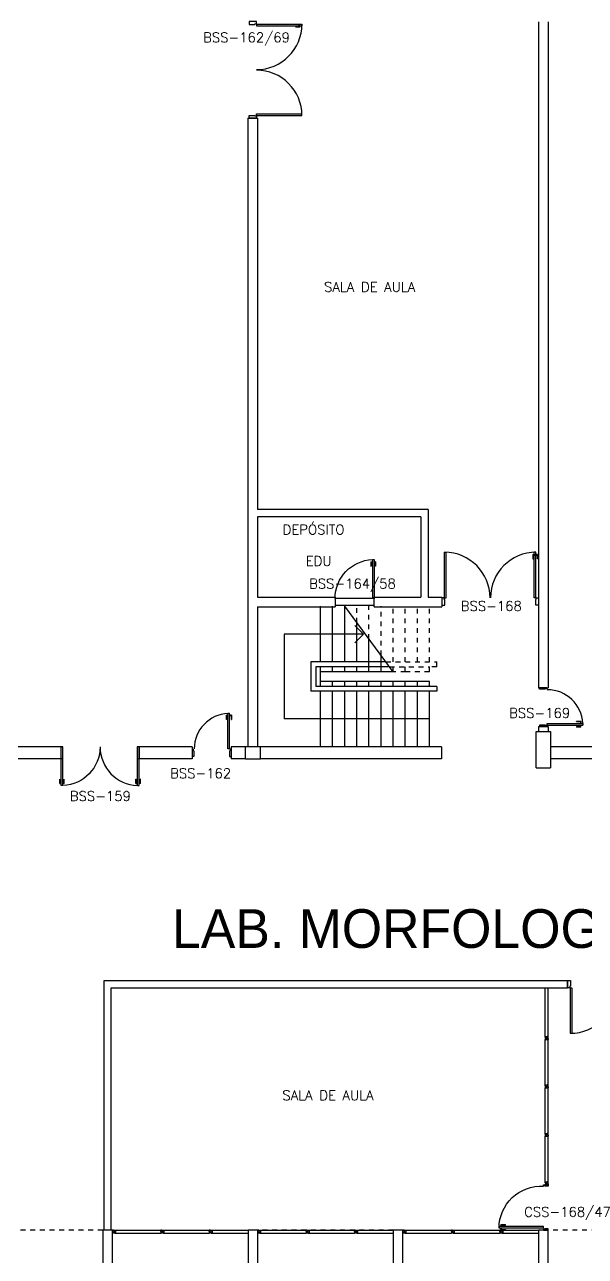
# Model space of a CAD drawing. Extents: x -248 to -11, y 347 to 447.
# Drawn here: x -76.88 to -65.3, y 406.54 to 431.97 of the extents above; entities that cross this region are included whole.
import ezdxf
from ezdxf.enums import TextEntityAlignment as Align

# ---------------------------------------------------------------- set-up
doc = ezdxf.new("R2010")
doc.units = 0
doc.header["$LTSCALE"] = 0.02
doc.header["$MEASUREMENT"] = 0
doc.linetypes.add('HIDDEN2', pattern=[0.1875, 0.125, -0.0625])
doc.layers.get('0').update_dxf_attribs({"linetype": 'CONTINUOUS'})
for name, color, linetype in [('ALV', 2, 'CONTINUOUS'), ('DIV', 2, 'CONTINUOUS'), ('ESC', 1, 'CONTINUOUS'), ('ESQ', 1, 'CONTINUOUS'), ('ESTR', 3, 'CONTINUOUS'), ('MARCO', 2, 'CONTINUOUS'), ('MAÇANETA', 1, 'CONTINUOUS'), ('PORTA', 2, 'CONTINUOUS'), ('PROJ', 1, 'HIDDEN2'), ('SOLEIRA', 1, 'CONTINUOUS'), ('TEXT_CENTRO_CUSTO', 1, 'CONTINUOUS'), ('TEXTO', 2, 'CONTINUOUS'), ('TEXTO-ENDEREÇO', 2, 'CONTINUOUS'), ('USO', 2, 'CONTINUOUS')]:
    doc.layers.add(name, color=color, linetype=linetype)
doc.styles.add('UNB-100', font='simplex.shx', dxfattribs={"height": 0.2})
doc.styles.add('UNB-100-1', font='simplex.shx', dxfattribs={"height": 0.2})

# ---------------------------------------------------------------- blocks, each defined once
blk = doc.blocks.new('PILAR-SSS')
blk.add_lwpolyline([(0.003, -26.452), (0.003, -27.952), (0.203, -27.952), (0.203, -26.452)], close=True)
blk = doc.blocks.new('DOOR-80-SSS')
at = {"layer": 'MAÇANETA'}
for p, q in [((-0.08, -0.755), (-0.08, -0.665)), ((-0.08, -0.665), (-0.075, -0.665)), ((-0.08, -0.755), (-0.053, -0.755)), ((-0.075, -0.755), (-0.075, -0.665)), ((-0.075, -0.735), (-0.053, -0.735)), ((-0.053, -0.728), (-0.05, -0.728)), ((-0.053, -0.763), (-0.053, -0.728)), ((-0.053, -0.763), (-0.05, -0.763)), ((-0.012, -0.728), (-0.015, -0.728)), ((-0.012, -0.763), (-0.015, -0.763)), ((-0.012, -0.763), (-0.012, -0.728)), ((0.01, -0.735), (-0.012, -0.735)), ((0.015, -0.755), (-0.012, -0.755)), ((0.01, -0.755), (0.01, -0.665)), ((0.015, -0.665), (0.01, -0.665)), ((0.015, -0.755), (0.015, -0.665))]:
    blk.add_line(p, q, dxfattribs=at)
at = {"layer": 'PORTA'}
for p, q in [((-0.05, -0.8), (-0.05, 0)), ((-0.015, 0), (-0.05, 0)), ((-0.015, -0.8), (-0.015, 0)), ((-0.05, -0.8), (-0.015, -0.8))]:
    blk.add_line(p, q, dxfattribs=at)
at = {"layer": 'PORTA', "color": 1}
blk.add_arc((-0.02, 0), 0.8, 180, 267.8509, dxfattribs=at)
blk = doc.blocks.new('ESCB-SSS')
at = {"layer": 'ESC'}
for p, q in [((1.3, 1.752), (1.3, 2.902)), ((1.55, 1.752), (1.55, 2.902)), ((2.8, 1.552), (1.8, 2.902)), ((1.8, 1.752), (1.8, 2.902)), ((2.05, 1.752), (2.05, 2.565)), ((0.55, 2.327), (0.55, 0.575)), ((2.187, 2.327), (0.55, 2.327)), ((2.187, 2.327), (2.011, 2.504)), ((2.187, 2.327), (2.011, 2.15)), ((2.3, 1.552), (2.3, 2.227)), ((2.55, 1.552), (2.55, 1.89)), ((2.652, 1.752), (1.102, 1.752)), ((1.102, 1.752), (1.102, 1.149)), ((2.726, 1.652), (1.202, 1.652)), ((1.202, 1.652), (1.202, 1.249)), ((1.3, 1.249), (1.3, 1.652)), ((2.059, 1.552), (1.3, 1.552)), ((1.55, 1.552), (1.55, 1.652)), ((1.8, 1.552), (1.8, 1.652)), ((2.05, 1.552), (2.05, 1.652)), ((2.8, 1.552), (2.059, 1.552)), ((2.8, 1.552), (2.8, 1.652)), ((3.55, 1.349), (1.3, 1.349)), ((1.55, 1.249), (1.55, 1.349)), ((1.8, 1.249), (1.8, 1.349)), ((2.05, 1.249), (2.05, 1.349)), ((2.3, 1.249), (2.3, 1.349)), ((3.702, 1.149), (1.102, 1.149)), ((3.702, 1.249), (1.202, 1.249)), ((1.3, 0.002), (1.3, 1.149)), ((1.55, 0.002), (1.55, 1.149)), ((1.8, 0.002), (1.8, 1.149)), ((2.05, 0.002), (2.05, 1.149)), ((2.3, 0.002), (2.3, 1.149)), ((2.55, 0.002), (2.55, 1.149)), ((2.8, 0.002), (2.8, 1.149)), ((3.05, 0.002), (3.05, 1.149)), ((3.3, 0.002), (3.3, 1.149)), ((3.55, 0.002), (3.55, 1.149)), ((3.55, 0.575), (0.55, 0.575))]:
    blk.add_line(p, q, dxfattribs=at)
at = {"layer": 'ESC', "linetype": 'HIDDEN2'}
for p, q in [((2.05, 2.565), (2.05, 2.902)), ((2.3, 2.227), (2.3, 2.902)), ((2.55, 1.89), (2.55, 2.902)), ((2.8, 1.752), (2.8, 2.902)), ((3.05, 1.752), (3.05, 2.902)), ((3.3, 1.752), (3.3, 2.902)), ((3.55, 1.752), (3.55, 2.902)), ((2.652, 1.752), (3.702, 1.752)), ((2.726, 1.652), (3.55, 1.652)), ((3.057, 1.552), (2.8, 1.552)), ((3.05, 1.552), (3.05, 1.652)), ((3.55, 1.552), (3.057, 1.552)), ((3.55, 1.552), (3.55, 1.652)), ((3.702, 1.652), (3.55, 1.652)), ((3.702, 1.652), (3.702, 1.752)), ((2.55, 1.249), (2.55, 1.349)), ((2.8, 1.249), (2.8, 1.349)), ((3.05, 1.249), (3.05, 1.349)), ((3.3, 1.249), (3.3, 1.349)), ((3.55, 1.249), (3.55, 1.349)), ((3.702, 1.249), (3.702, 1.149))]:
    blk.add_line(p, q, dxfattribs=at)
blk = doc.blocks.new('PTDP-SSS')
for p, q in [((0.055, 1.015), (0.09, 1.015)), ((0.055, 0.075), (0.055, 1.015)), ((0.09, 0.075), (0.09, 1.015)), ((1.91, 0.075), (1.91, 1.015)), ((1.945, 1.015), (1.91, 1.015)), ((1.945, 0.075), (1.945, 1.015)), ((0.05, 0.075), (0, 0.075)), ((0, 0.075), (0, -0.075)), ((0.05, 0.04), (0.05, 0.075)), ((0.06, 0.04), (0.05, 0.04)), ((0.055, 0.075), (0.09, 0.075)), ((0.06, -0.075), (0.06, 0.04)), ((1.945, 0.075), (1.91, 0.075)), ((1.94, -0.075), (1.94, 0.04)), ((1.94, 0.04), (1.95, 0.04)), ((1.95, 0.04), (1.95, 0.075)), ((1.95, 0.075), (2, 0.075)), ((2, 0.075), (2, -0.075)), ((0, -0.075), (0.06, -0.075)), ((2, -0.075), (1.94, -0.075))]:
    blk.add_line(p, q)
for centre, start, end in [((0.055, 0.075), 0, 90), ((1.945, 0.075), 90, 180)]:
    blk.add_arc(centre, 0.94, start, end)
blk = doc.blocks.new('PD80-SSS')
at = {"color": 1}
for p, q in [((-0.777, 0.01), (-0.777, -0.03)), ((-0.777, 0.01), (-0.687, 0.01)), ((-0.687, 0), (-0.687, 0.01)), ((-0.777, -0.105), (-0.777, -0.065)), ((-0.777, -0.105), (-0.687, -0.105)), ((-0.767, 0), (-0.767, -0.03)), ((-0.767, 0), (-0.687, 0)), ((-0.767, -0.095), (-0.767, -0.065)), ((-0.767, -0.095), (-0.687, -0.095)), ((-0.687, -0.095), (-0.687, -0.105))]:
    blk.add_line(p, q, dxfattribs=at)
at = {"color": 2}
for p, q in [((-0.075, 0), (0.075, 0)), ((0.075, -0.03), (0.075, 0)), ((-0.817, -0.065), (-0.817, -0.03)), ((-0.085, -0.03), (-0.817, -0.03)), ((-0.085, -0.065), (-0.817, -0.065)), ((-0.085, -0.03), (-0.085, -0.065)), ((-0.075, 0), (-0.075, -0.02)), ((-0.075, -0.02), (-0.04, -0.02)), ((-0.04, -0.03), (-0.04, -0.02)), ((-0.04, -0.03), (0.075, -0.03)), ((-0.075, -0.781), (-0.04, -0.781)), ((-0.075, -0.801), (-0.075, -0.781)), ((-0.075, -0.801), (0.075, -0.801)), ((-0.075, -0.802), (0.075, -0.802)), ((-0.04, -0.771), (0.075, -0.771)), ((-0.04, -0.771), (-0.04, -0.781)), ((0.075, -0.771), (0.075, -0.801))]:
    blk.add_line(p, q, dxfattribs=at)
at = {"color": 1}
blk.add_arc((-0.085, -0.03), 0.731, 182.6571, 270, dxfattribs=at)
blk = doc.blocks.new('DIVMT-SSS')
for p, q in [((-0.03, 0.008), (-0.03, 0.03)), ((-0.006, 0.03), (-0.03, 0.03)), ((-0.03, 0.008), (-0.02, 0.008)), ((-0.02, -0.008), (-0.02, 0.008)), ((-0.006, 0.02), (-0.006, 0.03)), ((0.006, 0.02), (-0.006, 0.02)), ((-0.005, 0), (0.005, 0)), ((0.005, 0), (-0.005, 0)), ((0, 0.005), (0, -0.005)), ((0, -0.005), (0, 0.005)), ((0.006, 0.03), (0.03, 0.03)), ((0.006, 0.02), (0.006, 0.03)), ((0.03, 0.008), (0.02, 0.008)), ((0.02, -0.008), (0.02, 0.008)), ((0.03, 0.008), (0.03, 0.03)), ((-0.03, -0.008), (-0.03, -0.03)), ((-0.03, -0.008), (-0.02, -0.008)), ((-0.03, -0.03), (-0.03, -0.97)), ((-0.03, -0.03), (-0.009, -0.03)), ((0.03, -0.03), (-0.03, -0.03)), ((-0.03, -0.03), (-0.006, -0.03)), ((-0.009, -0.03), (-0.027, -0.03)), ((-0.006, -0.02), (-0.006, -0.03)), ((-0.006, -0.02), (0.006, -0.02)), ((-0.006, -0.02), (-0.006, -0.03)), ((0.006, -0.02), (-0.006, -0.02)), ((0.005, -0.03), (-0.005, -0.03)), ((0.006, -0.02), (0.006, -0.03)), ((0.006, -0.02), (0.006, -0.03)), ((0.03, -0.03), (0.006, -0.03)), ((0.03, -0.008), (0.02, -0.008)), ((0.03, -0.008), (0.03, -0.03)), ((0.03, -0.03), (0.03, -0.97)), ((0.03, -0.97), (-0.03, -0.97)), ((-0.006, -0.98), (-0.006, -0.97)), ((-0.006, -0.98), (0.006, -0.98)), ((0.006, -1.001), (-0.006, -1.001)), ((0.005, -0.97), (-0.005, -0.97)), ((0, -0.994), (0, -1.007)), ((0.006, -0.98), (0.006, -0.97)), ((0, -1.02), (0, -1.021))]:
    blk.add_line(p, q)
blk = doc.blocks.new('PDV2D-SSS')
for p, q in [((-0.148, 0.925), (-0.108, 0.925)), ((-0.148, 0.925), (-0.148, 0.835)), ((-0.138, 0.835), (-0.148, 0.835)), ((-0.138, 0.915), (-0.108, 0.915)), ((-0.138, 0.915), (-0.138, 0.835)), ((-0.106, 0.965), (-0.076, 0.965)), ((-0.106, 0.05), (-0.106, 0.965)), ((-0.076, 0.05), (-0.076, 0.965)), ((-0.034, 0.925), (-0.074, 0.925)), ((-0.044, 0.915), (-0.074, 0.915)), ((-0.044, 0.915), (-0.044, 0.835)), ((-0.044, 0.835), (-0.034, 0.835)), ((-0.034, 0.925), (-0.034, 0.835)), ((-0.95, 0.05), (-0.97, 0.05)), ((-0.97, 0.05), (-0.97, 0.035)), ((-0.97, 0.035), (-0.97, -0.035)), ((-0.95, 0.02), (-0.95, 0.05)), ((-0.95, 0.02), (-0.94, 0.02)), ((-0.94, -0.05), (-0.94, 0.02)), ((-0.076, 0.05), (-0.106, 0.05)), ((-0.051, 0.02), (-0.061, 0.02)), ((-0.061, -0.05), (-0.061, 0.02)), ((-0.051, 0.05), (-0.031, 0.05)), ((-0.051, 0.02), (-0.051, 0.05)), ((-0.031, 0.05), (-0.031, -0.05)), ((-0.97, -0.035), (-0.97, -0.05)), ((-0.97, -0.05), (-0.94, -0.05)), ((-0.031, -0.05), (-0.061, -0.05))]:
    blk.add_line(p, q)
at = {"color": 1}
blk.add_arc((-0.076, 0.1), 0.865, 90, 183.3214, dxfattribs=at)

msp = doc.modelspace()

# ---------------------------------------------------------------- linework, layer by layer
at = {"layer": 'ALV'}
for p, q in [((-66.269, 432.03), (-66.269, 418.279)), ((-66.069, 432.03), (-66.069, 418.279)), ((-72.269, 430.04), (-72.269, 417.058)), ((-72.269, 430.04), (-72.069, 430.04)), ((-72.069, 430.04), (-72.069, 421.958)), ((-68.546, 421.958), (-72.069, 421.958)), ((-68.546, 421.958), (-68.546, 420.149)), ((-68.696, 421.808), (-72.069, 421.808)), ((-72.069, 421.808), (-72.069, 420.149)), ((-68.696, 421.808), (-68.696, 420.149)), ((-72.069, 420.149), (-70.467, 420.149)), ((-70.467, 420.149), (-70.467, 419.949)), ((-69.662, 420.149), (-68.696, 420.149)), ((-68.546, 420.149), (-68.262, 420.149)), ((-68.262, 420.149), (-68.262, 419.949)), ((-72.069, 419.949), (-70.467, 419.949)), ((-72.069, 419.949), (-72.069, 417.058)), ((-69.662, 419.949), (-68.262, 419.949)), ((-66.269, 418.279), (-66.069, 418.279)), ((-66.269, 417.477), (-66.269, 417.377)), ((-66.269, 417.477), (-66.069, 417.477)), ((-66.069, 417.477), (-66.069, 417.377)), ((-76.089, 417.058), (-78.016, 417.058)), ((-73.417, 417.058), (-74.555, 417.058)), ((-74.517, 417.058), (-74.517, 416.808)), ((-73.417, 417.058), (-73.417, 416.808)), ((-72.269, 417.058), (-72.616, 417.058)), ((-72.616, 417.058), (-72.616, 416.808)), ((-68.272, 417.058), (-72.069, 417.058)), ((-68.272, 417.058), (-68.272, 416.808)), ((-60.316, 417.058), (-66.016, 417.058)), ((-76.089, 416.808), (-78.016, 416.808)), ((-73.417, 416.808), (-74.555, 416.808)), ((-72.316, 416.808), (-72.616, 416.808)), ((-68.272, 416.808), (-72.016, 416.808)), ((-60.316, 416.808), (-66.016, 416.808)), ((-75.241, 412.234), (-65.666, 412.234)), ((-75.241, 407.077), (-75.241, 412.234)), ((-75.091, 412.084), (-65.666, 412.084)), ((-75.091, 407.077), (-75.091, 412.084)), ((-65.666, 412.234), (-65.666, 412.084))]:
    msp.add_line(p, q, dxfattribs=at)
at = {"layer": 'DIV'}
for p, q in [((-66.126, 411.077), (-66.126, 412.084)), ((-66.066, 411.077), (-66.066, 412.084)), ((-66.126, 411.077), (-66.066, 411.077)), ((-66.126, 411.055), (-66.126, 411.077)), ((-66.126, 411.077), (-66.102, 411.077)), ((-66.126, 411.055), (-66.116, 411.055)), ((-66.126, 411.039), (-66.126, 411.017)), ((-66.126, 411.039), (-66.116, 411.039)), ((-66.102, 411.017), (-66.126, 411.017)), ((-66.116, 411.055), (-66.116, 411.039)), ((-66.102, 411.067), (-66.102, 411.077)), ((-66.102, 411.067), (-66.102, 411.077)), ((-66.09, 411.067), (-66.102, 411.067)), ((-66.102, 411.067), (-66.09, 411.067)), ((-66.091, 411.047), (-66.102, 411.047)), ((-66.102, 411.047), (-66.091, 411.047)), ((-66.102, 411.026), (-66.102, 411.017)), ((-66.102, 411.026), (-66.09, 411.026)), ((-66.101, 411.077), (-66.091, 411.077)), ((-66.096, 411.042), (-66.096, 411.052)), ((-66.096, 411.052), (-66.096, 411.042)), ((-66.09, 411.067), (-66.09, 411.077)), ((-66.066, 411.077), (-66.09, 411.077)), ((-66.09, 411.067), (-66.09, 411.077)), ((-66.09, 411.026), (-66.09, 411.017)), ((-66.09, 411.017), (-66.066, 411.017)), ((-66.066, 411.077), (-66.087, 411.077)), ((-66.087, 411.077), (-66.069, 411.077)), ((-66.076, 411.055), (-66.076, 411.039)), ((-66.066, 411.055), (-66.076, 411.055)), ((-66.066, 411.039), (-66.076, 411.039)), ((-66.066, 411.055), (-66.066, 411.077)), ((-66.066, 411.039), (-66.066, 411.017)), ((-73.066, 407.053), (-73.066, 407.077)), ((-73.044, 407.077), (-73.066, 407.077)), ((-73.057, 407.053), (-73.066, 407.053)), ((-73.066, 407.041), (-73.066, 407.017)), ((-73.057, 407.041), (-73.066, 407.041)), ((-73.044, 407.017), (-73.066, 407.017)), ((-73.057, 407.053), (-73.057, 407.041)), ((-73.044, 407.077), (-73.044, 407.067)), ((-73.028, 407.067), (-73.044, 407.067)), ((-73.044, 407.017), (-73.044, 407.027)), ((-73.028, 407.027), (-73.044, 407.027)), ((-73.042, 407.047), (-73.031, 407.047)), ((-73.031, 407.047), (-73.042, 407.047)), ((-73.036, 407.042), (-73.036, 407.053)), ((-73.036, 407.053), (-73.036, 407.042)), ((-73.028, 407.077), (-73.006, 407.077)), ((-73.028, 407.077), (-73.028, 407.067)), ((-73.028, 407.017), (-73.028, 407.027)), ((-73.028, 407.017), (-73.006, 407.017)), ((-73.016, 407.053), (-73.006, 407.053)), ((-73.016, 407.041), (-73.016, 407.053)), ((-73.016, 407.053), (-73.006, 407.053)), ((-73.016, 407.053), (-73.016, 407.041)), ((-73.016, 407.041), (-73.006, 407.041)), ((-73.016, 407.041), (-73.006, 407.041)), ((-73.006, 407.077), (-72.266, 407.077)), ((-73.006, 407.077), (-73.006, 407.017)), ((-73.006, 407.077), (-73.006, 407.053)), ((-73.006, 407.052), (-73.006, 407.042)), ((-73.006, 407.017), (-73.006, 407.041)), ((-73.006, 407.017), (-73.006, 407.038)), ((-73.006, 407.038), (-73.006, 407.02)), ((-73.006, 407.017), (-72.266, 407.017)), ((-70.066, 407.053), (-70.066, 407.077)), ((-70.044, 407.077), (-70.066, 407.077)), ((-70.057, 407.053), (-70.066, 407.053)), ((-70.066, 407.041), (-70.066, 407.017)), ((-70.057, 407.041), (-70.066, 407.041)), ((-70.044, 407.017), (-70.066, 407.017)), ((-70.057, 407.053), (-70.057, 407.041)), ((-70.044, 407.077), (-70.044, 407.067)), ((-70.028, 407.067), (-70.044, 407.067)), ((-70.044, 407.017), (-70.044, 407.027)), ((-70.028, 407.027), (-70.044, 407.027)), ((-70.042, 407.047), (-70.031, 407.047)), ((-70.031, 407.047), (-70.042, 407.047)), ((-70.036, 407.042), (-70.036, 407.053)), ((-70.036, 407.053), (-70.036, 407.042)), ((-70.028, 407.077), (-70.006, 407.077)), ((-70.028, 407.077), (-70.028, 407.067)), ((-70.028, 407.017), (-70.028, 407.027)), ((-70.028, 407.017), (-70.006, 407.017)), ((-70.016, 407.053), (-70.006, 407.053)), ((-70.016, 407.041), (-70.016, 407.053)), ((-70.016, 407.053), (-70.006, 407.053)), ((-70.016, 407.053), (-70.016, 407.041)), ((-70.016, 407.041), (-70.006, 407.041)), ((-70.016, 407.041), (-70.006, 407.041)), ((-70.006, 407.077), (-69.266, 407.077)), ((-70.006, 407.077), (-70.006, 407.017)), ((-70.006, 407.077), (-70.006, 407.053)), ((-70.006, 407.052), (-70.006, 407.042)), ((-70.006, 407.017), (-70.006, 407.041)), ((-70.006, 407.017), (-70.006, 407.038)), ((-70.006, 407.038), (-70.006, 407.02)), ((-70.006, 407.017), (-69.266, 407.017)), ((-67.066, 407.053), (-67.066, 407.077)), ((-67.044, 407.077), (-67.066, 407.077)), ((-67.057, 407.053), (-67.066, 407.053)), ((-67.066, 407.041), (-67.066, 407.017)), ((-67.057, 407.041), (-67.066, 407.041)), ((-67.044, 407.017), (-67.066, 407.017)), ((-67.057, 407.053), (-67.057, 407.041)), ((-67.044, 407.077), (-67.044, 407.067)), ((-67.028, 407.067), (-67.044, 407.067)), ((-67.044, 407.017), (-67.044, 407.027)), ((-67.028, 407.027), (-67.044, 407.027)), ((-67.042, 407.047), (-67.031, 407.047)), ((-67.031, 407.047), (-67.042, 407.047)), ((-67.036, 407.042), (-67.036, 407.053)), ((-67.036, 407.053), (-67.036, 407.042)), ((-67.028, 407.077), (-67.006, 407.077)), ((-67.028, 407.077), (-67.028, 407.067)), ((-67.028, 407.017), (-67.028, 407.027)), ((-67.028, 407.017), (-67.006, 407.017)), ((-67.016, 407.053), (-67.006, 407.053)), ((-67.016, 407.041), (-67.016, 407.053)), ((-67.016, 407.053), (-67.006, 407.053)), ((-67.016, 407.053), (-67.016, 407.041)), ((-67.016, 407.041), (-67.006, 407.041)), ((-67.016, 407.041), (-67.006, 407.041)), ((-67.006, 407.077), (-66.266, 407.077)), ((-67.006, 407.077), (-67.006, 407.017)), ((-67.006, 407.077), (-67.006, 407.053)), ((-67.006, 407.052), (-67.006, 407.042)), ((-67.006, 407.017), (-67.006, 407.041)), ((-67.006, 407.017), (-67.006, 407.038)), ((-67.006, 407.038), (-67.006, 407.02)), ((-67.006, 407.017), (-66.266, 407.017))]:
    msp.add_line(p, q, dxfattribs=at)
at = {"layer": 'ESQ'}
for p, q in [((-71.288, 431.915), (-71.288, 431.92)), ((-71.198, 431.92), (-71.288, 431.92)), ((-71.198, 431.915), (-71.288, 431.915)), ((-71.226, 431.942), (-71.226, 431.945)), ((-71.191, 431.942), (-71.226, 431.942)), ((-71.218, 431.92), (-71.218, 431.942)), ((-71.198, 431.915), (-71.198, 431.942)), ((-71.191, 431.942), (-71.191, 431.945)), ((-66.383, 421.03), (-66.356, 421.03)), ((-66.383, 421.03), (-66.383, 420.94)), ((-66.383, 420.94), (-66.378, 420.94)), ((-66.378, 421.03), (-66.378, 420.94)), ((-66.378, 421.01), (-66.356, 421.01)), ((-66.356, 421.037), (-66.356, 421.002)), ((-66.356, 421.037), (-66.353, 421.037)), ((-66.356, 421.002), (-66.353, 421.002)), ((-66.315, 421.037), (-66.318, 421.037)), ((-66.315, 421.002), (-66.318, 421.002)), ((-66.315, 421.037), (-66.315, 421.002)), ((-66.288, 421.03), (-66.315, 421.03)), ((-66.293, 421.01), (-66.315, 421.01)), ((-66.293, 421.03), (-66.293, 420.94)), ((-66.288, 420.94), (-66.293, 420.94)), ((-66.288, 421.03), (-66.288, 420.94))]:
    msp.add_line(p, q, dxfattribs=at)
at = {"layer": 'ESTR'}
for p, q in [((-66.316, 417.377), (-66.016, 417.377)), ((-66.316, 416.627), (-66.316, 417.377)), ((-66.016, 417.377), (-66.016, 416.627)), ((-72.006, 417.059), (-72.316, 417.059)), ((-72.316, 416.808), (-72.316, 417.058)), ((-72.006, 416.808), (-72.006, 417.059)), ((-72.316, 416.808), (-72.006, 416.808)), ((-66.316, 416.627), (-66.017, 416.627))]:
    msp.add_line(p, q, dxfattribs=at)
at = {"layer": 'MARCO'}
msp.add_line((-69.662, 419.949), (-69.662, 420.149), dxfattribs=at)
at = {"layer": 'PROJ'}
for p, q in [((-75.266, 407.077), (-78.066, 407.077)), ((-75.066, 407.077), (-72.266, 407.077)), ((-69.266, 407.077), (-72.066, 407.077)), ((-69.066, 407.077), (-66.266, 407.077)), ((-63.266, 407.077), (-66.066, 407.077))]:
    msp.add_line(p, q, dxfattribs=at)
at = {"layer": 'SOLEIRA'}
for p, q in [((-69.662, 420.124), (-70.467, 420.124)), ((-69.662, 419.974), (-70.467, 419.974))]:
    msp.add_line(p, q, dxfattribs=at)

# ---------------------------------------------------------------- block references
at = {"layer": 'ALV'}
msp.add_blockref('ESCB-SSS', (-72.069, 417.058), dxfattribs=at)
at = {"layer": 'DIV'}
for p, rotation in [((-66.096, 410.047), 179.9999999294884), ((-66.096, 409.047), 179.9999999294884), ((-66.096, 408.047), 179.9999999294884), ((-75.036, 407.047), 89.99999997649687), ((-74.036, 407.047), 89.99999997649687), ((-72.036, 407.047), 89.99999997649687), ((-71.036, 407.047), 89.99999997649687), ((-69.036, 407.047), 89.99999997649687), ((-68.036, 407.047), 89.99999997649687)]:
    msp.add_blockref('DIVMT-SSS', p, dxfattribs=dict(at, rotation=rotation))
at = {"layer": 'DIV', "xscale": -1, "rotation": 90.00000004700664}
msp.add_blockref('PDV2D-SSS', (-66.116, 407.046), dxfattribs=at)
at = {"layer": 'ESQ'}
for name, p, rotation in [('PTDP-SSS', (-72.168, 432.035), 270), ('PD80-SSS', (-66.169, 417.477), 179.9999999059875), ('PD80-SSS', (-72.616, 416.933), 269.9999998824849), ('PTDP-SSS', (-63.666, 412.159), 179.9999999764969)]:
    msp.add_blockref(name, p, dxfattribs=dict(at, rotation=rotation))
msp.add_blockref('PTDP-SSS', (-68.263, 420.06), dxfattribs=at)
at = {"layer": 'ESTR'}
for p in [(-75.269, 433.53), (-72.269, 433.53), (-69.269, 433.53), (-66.269, 433.53)]:
    msp.add_blockref('PILAR-SSS', p, dxfattribs=at)
at = {"layer": 'PORTA', "xscale": -1}
for p, rotation in [((-69.647, 420.124), 180.0000000209308), ((-76.142, 417.058), 2.092877871007204e-08)]:
    msp.add_blockref('DOOR-80-SSS', p, dxfattribs=dict(at, rotation=rotation))
at = {"layer": 'PORTA', "rotation": 359.9999999790712}
msp.add_blockref('DOOR-80-SSS', (-74.502, 417.058), dxfattribs=at)

# ---------------------------------------------------------------- texts
at = {"layer": 'TEXT_CENTRO_CUSTO', "style": 'UNB-100'}
msp.add_text('EDU', height=0.2, dxfattribs=at).set_placement((-70.808, 420.796), align=Align.CENTER)
at = {"layer": 'TEXTO', "style": 'UNB-100'}
for s, p in [('SALA DE AULA', (-70.696, 426.454)), ('DEPÓSITO', (-71.551, 421.444)), ('SALA DE AULA', (-71.557, 409.763))]:
    msp.add_text(s, height=0.2, dxfattribs=at).set_placement(p)
at = {"layer": 'TEXTO-ENDEREÇO', "style": 'UNB-100-1'}
for s, p in [('BSS-162/69', (-72.297, 431.605)), ('BSS-164/58', (-70.11, 420.328)), ('BSS-168', (-67.242, 419.865)), ('BSS-162', (-73.246, 416.412)), ('BSS-159', (-75.316, 415.942))]:
    msp.add_text(s, height=0.2, dxfattribs=at).set_placement(p, align=Align.CENTER)
for s, rotation, p in [('BSS-169', 0, (-66.242, 417.657)), ('CSS-168/47', 360, (-65.667, 407.356))]:
    msp.add_text(s, height=0.2, rotation=rotation, dxfattribs=at).set_placement(p, align=Align.CENTER)
at = {"layer": 'USO'}
msp.add_text('LAB. MORFOLOGIA - MOD. 07', height=0.8, dxfattribs=at).set_placement((-73.837, 412.906))

doc.saveas('drawing.dxf')
